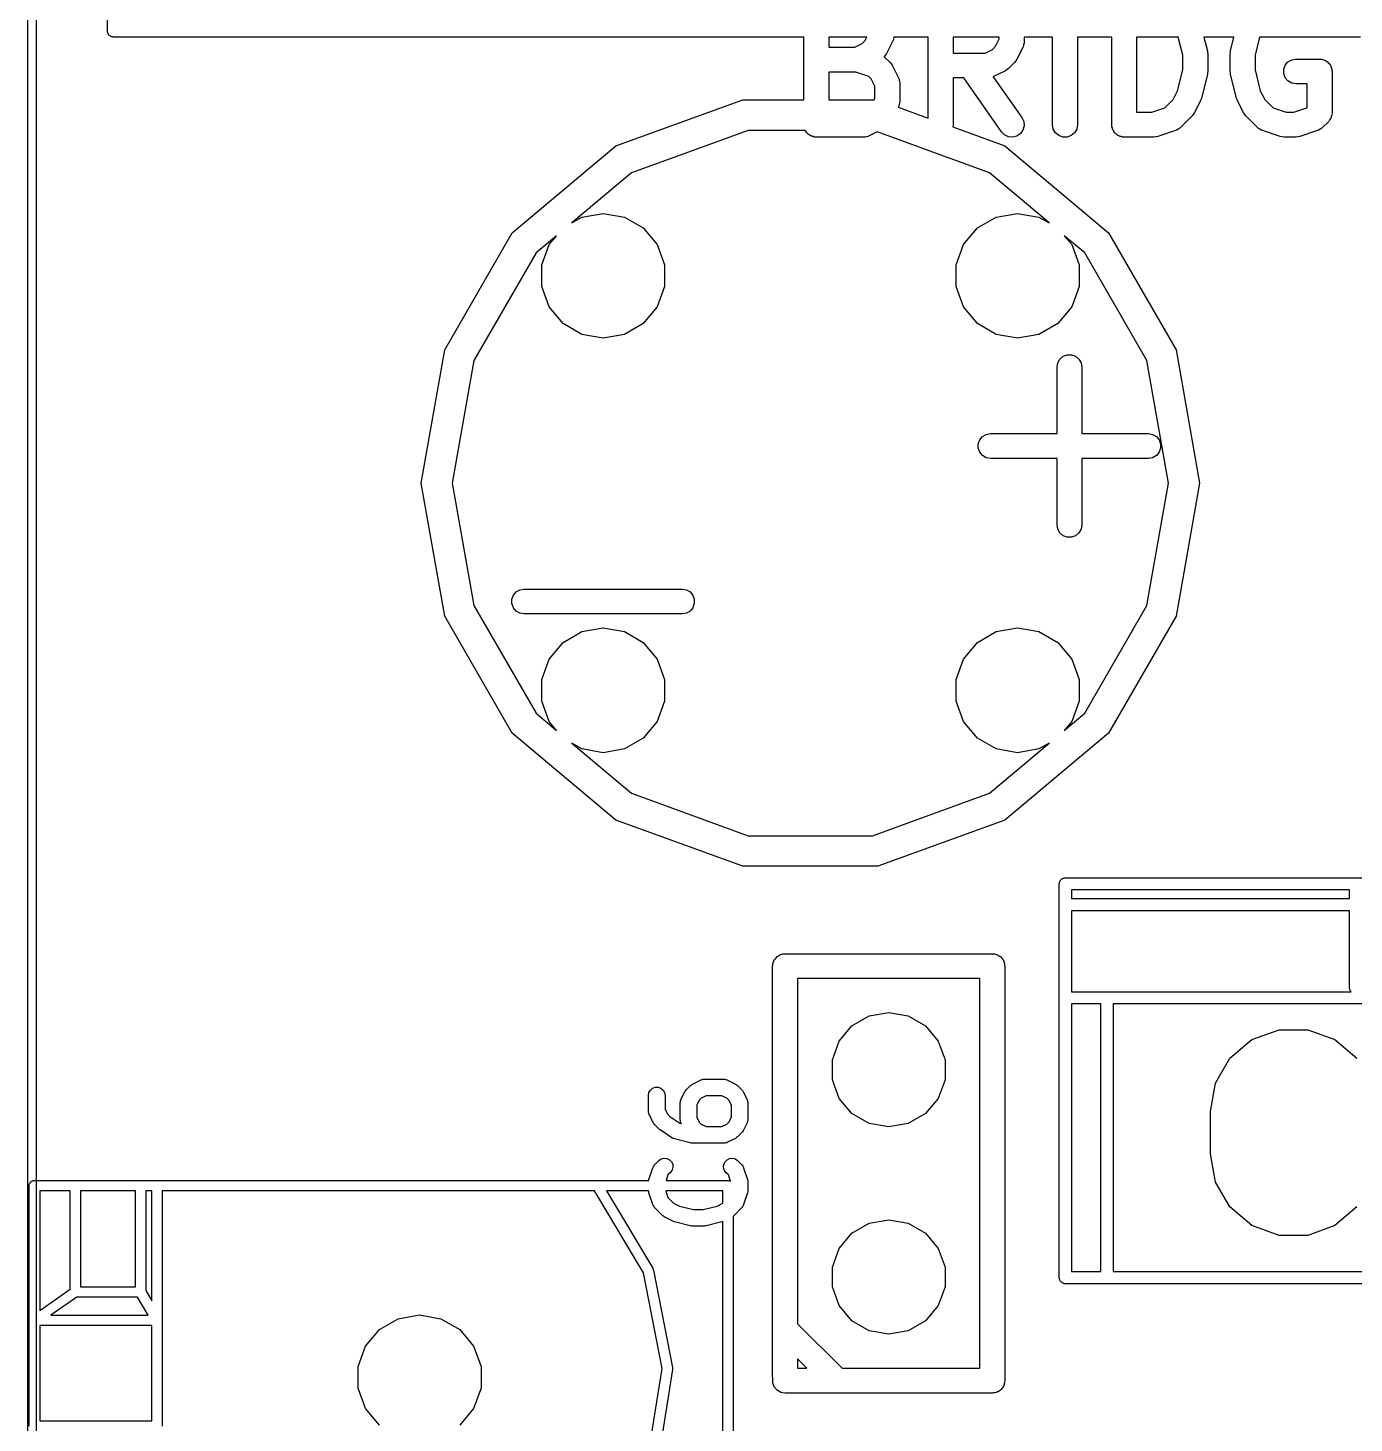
# Model space of a CAD drawing. Extents: x 10 to 287, y -200 to -10.
# Drawn here: x 74.45 to 90.7, y -90.06 to -72.96 of the extents above; entities that cross this region are included whole.
import ezdxf

# ---------------------------------------------------------------- set-up
doc = ezdxf.new("R2010")
doc.units = 0
doc.header["$MEASUREMENT"] = 0
doc.layers.add('BLACK', color=7, linetype='CONTINUOUS')

msp = doc.modelspace()

# ---------------------------------------------------------------- linework, layer by layer
at = {"layer": 'Black'}
for p, q in [((74.45, -130), (74.45, -30)), ((74.55, -30.05), (74.55, -129.95)), ((75.425, -73), (75.425, -58)), ((75.4261, -73.0065), (75.425, -73)), ((75.4261, -73.013), (75.4261, -73.0065)), ((75.4284, -73.0192), (75.4261, -73.013)), ((75.4295, -73.0257), (75.4284, -73.0192)), ((75.4328, -73.0313), (75.4295, -73.0257)), ((75.435, -73.0375), (75.4328, -73.0313)), ((75.4393, -73.0425), (75.435, -73.0375)), ((75.4425, -73.0482), (75.4393, -73.0425)), ((75.4476, -73.0524), (75.4425, -73.0482)), ((75.4518, -73.0575), (75.4476, -73.0524)), ((75.4575, -73.0607), (75.4518, -73.0575)), ((75.4625, -73.065), (75.4575, -73.0607)), ((75.4687, -73.0672), (75.4625, -73.065)), ((75.4743, -73.0705), (75.4687, -73.0672)), ((75.4808, -73.0716), (75.4743, -73.0705)), ((75.487, -73.0739), (75.4808, -73.0716)), ((75.4935, -73.0739), (75.487, -73.0739)), ((75.5, -73.075), (75.4935, -73.0739)), ((83.9602, -73.075), (75.5, -73.075)), ((83.9602, -73.8429), (83.9602, -73.075)), ((84.265, -73.075), (84.265, -73.1987)), ((84.7334, -73.075), (84.265, -73.075)), ((84.5846, -73.1987), (84.6754, -73.1533)), ((84.6754, -73.1533), (84.713, -73.1157)), ((84.713, -73.1157), (84.7334, -73.075)), ((85.0472, -73.129), (84.9746, -73.2742)), ((85.0497, -73.1206), (85.0472, -73.129)), ((85.0541, -73.113), (85.0497, -73.1206)), ((85.0572, -73.0954), (85.0541, -73.113)), ((85.0623, -73.0783), (85.0572, -73.0954)), ((85.0621, -73.075), (85.0623, -73.0783)), ((85.4842, -73.075), (85.0621, -73.075)), ((85.4842, -74.0671), (85.4842, -73.075)), ((85.789, -73.075), (85.789, -73.2713)), ((86.355, -73.075), (85.789, -73.075)), ((86.3096, -73.1883), (86.355, -73.0975)), ((86.355, -73.0975), (86.355, -73.075)), ((86.6537, -73.168), (86.6506, -73.1856)), ((86.6588, -73.1509), (86.6537, -73.168)), ((86.6598, -73.1334), (86.6583, -73.1421)), ((86.6583, -73.1421), (86.6588, -73.1509)), ((87.0082, -73.075), (86.6598, -73.075)), ((86.6598, -73.075), (86.6598, -73.1334)), ((87.0082, -74.1494), (87.0082, -73.075)), ((87.7339, -73.075), (87.313, -73.075)), ((87.313, -73.075), (87.313, -74.1494)), ((87.7339, -74.1494), (87.7339, -73.075)), ((88.0387, -73.075), (88.0387, -73.997)), ((88.5492, -73.075), (88.0387, -73.075)), ((88.6047, -73.2973), (88.5492, -73.075)), ((89.2315, -73.075), (88.8633, -73.075)), ((88.8633, -73.075), (88.905, -73.2416)), ((89.1899, -73.2416), (89.2315, -73.075)), ((89.5457, -73.075), (89.4901, -73.2973)), ((90.7819, -73.075), (89.5457, -73.075)), ((84.265, -73.1987), (84.5846, -73.1987)), ((84.946, -73.3138), (84.9448, -73.315)), ((84.9448, -73.315), (84.946, -73.316)), ((84.96, -73.2938), (84.946, -73.3138)), ((84.946, -73.316), (85.0186, -73.3885)), ((84.9746, -73.2742), (84.96, -73.2938)), ((85.789, -73.2713), (86.1812, -73.2713)), ((86.1812, -73.2713), (86.272, -73.2259)), ((86.272, -73.2259), (86.3096, -73.1883)), ((86.5712, -73.3467), (86.5566, -73.3663)), ((86.6437, -73.2016), (86.5712, -73.3467)), ((86.6462, -73.1932), (86.6437, -73.2016)), ((86.6506, -73.1856), (86.6462, -73.1932)), ((88.6047, -73.4775), (88.6047, -73.2973)), ((88.905, -73.2416), (88.9063, -73.2602)), ((88.9063, -73.2602), (88.9095, -73.2786)), ((88.9095, -73.2786), (88.9095, -73.4963)), ((89.1853, -73.2786), (89.1886, -73.2602)), ((89.1853, -73.4963), (89.1853, -73.2786)), ((89.1886, -73.2602), (89.1899, -73.2416)), ((89.4901, -73.2973), (89.4901, -73.4775)), ((89.9387, -73.3531), (89.9909, -73.3439)), ((89.9909, -73.3439), (90.2811, -73.3439)), ((90.2811, -73.3439), (90.2943, -73.3462)), ((90.2943, -73.3462), (90.3076, -73.3462)), ((90.3076, -73.3462), (90.3201, -73.3508)), ((84.265, -73.5035), (84.265, -73.8429)), ((84.5958, -73.5035), (84.265, -73.5035)), ((84.756, -73.5569), (84.5958, -73.5035)), ((85.0186, -73.3885), (85.0326, -73.4085)), ((85.0326, -73.4085), (85.0472, -73.4281)), ((85.0472, -73.4281), (85.1197, -73.5733)), ((86.4304, -73.4875), (86.2853, -73.56)), ((86.4501, -73.4729), (86.4304, -73.4875)), ((86.47, -73.4589), (86.4501, -73.4729)), ((86.5426, -73.3863), (86.47, -73.4589)), ((86.5566, -73.3663), (86.5426, -73.3863)), ((88.5408, -73.7334), (88.6047, -73.4775)), ((88.9063, -73.5146), (88.905, -73.5332)), ((88.9095, -73.4963), (88.9063, -73.5146)), ((89.1886, -73.5146), (89.1853, -73.4963)), ((89.1899, -73.5332), (89.1886, -73.5146)), ((89.4901, -73.4775), (89.5541, -73.7334)), ((89.8408, -73.4698), (89.8589, -73.4201)), ((89.8408, -73.5228), (89.8408, -73.4698)), ((89.8589, -73.4201), (89.8929, -73.3795)), ((89.8929, -73.3795), (89.9387, -73.3531)), ((90.3201, -73.3508), (90.3333, -73.3531)), ((90.3333, -73.3531), (90.3448, -73.3597)), ((90.3448, -73.3597), (90.3573, -73.3643)), ((90.3573, -73.3643), (90.3676, -73.3729)), ((90.3676, -73.3729), (90.3791, -73.3795)), ((90.3791, -73.3795), (90.3877, -73.3898)), ((90.3877, -73.3898), (90.3979, -73.3983)), ((90.3979, -73.3983), (90.4046, -73.4099)), ((90.4046, -73.4099), (90.4131, -73.4201)), ((90.4131, -73.4201), (90.4177, -73.4326)), ((90.4177, -73.4326), (90.4244, -73.4442)), ((90.4244, -73.4442), (90.4267, -73.4573)), ((90.4267, -73.4573), (90.4312, -73.4698)), ((90.4312, -73.4698), (90.4312, -73.4832)), ((90.4312, -73.4832), (90.4335, -73.4963)), ((90.4335, -73.4963), (90.4335, -74.0043)), ((84.7856, -73.5866), (84.756, -73.5569)), ((84.831, -73.6774), (84.7856, -73.5866)), ((84.831, -73.8232), (84.831, -73.6774)), ((85.1197, -73.5733), (85.1222, -73.5817)), ((85.1222, -73.5817), (85.1266, -73.5893)), ((85.1266, -73.5893), (85.1297, -73.6069)), ((85.1297, -73.6069), (85.1348, -73.624)), ((85.1348, -73.624), (85.1343, -73.6328)), ((85.1343, -73.6328), (85.1358, -73.6414)), ((85.1358, -73.6414), (85.1358, -73.8591)), ((85.9201, -73.5761), (85.789, -73.5761)), ((85.789, -73.5761), (85.789, -74.1494)), ((86.3826, -74.2368), (85.9201, -73.5761)), ((86.2853, -73.56), (86.2816, -73.5611)), ((86.2816, -73.5611), (86.6323, -74.062)), ((88.905, -73.5332), (88.8324, -73.8235)), ((89.2624, -73.8235), (89.1899, -73.5332)), ((89.8589, -73.5725), (89.8408, -73.5228)), ((89.8929, -73.613), (89.8589, -73.5725)), ((89.9387, -73.6395), (89.8929, -73.613)), ((89.9909, -73.6487), (89.9387, -73.6395)), ((90.1287, -73.6487), (89.9909, -73.6487)), ((90.1287, -73.9412), (90.1287, -73.6487)), ((81.6552, -74.4094), (83.2118, -73.8429)), ((83.2118, -73.8429), (83.9602, -73.8429)), ((84.265, -73.8429), (84.8212, -73.8429)), ((84.8212, -73.8429), (84.831, -73.8232)), ((85.1358, -73.8591), (85.1343, -73.8678)), ((88.3845, -73.9437), (88.4867, -73.8414)), ((88.4867, -73.8414), (88.5408, -73.7334)), ((88.8209, -73.8547), (88.7483, -73.9999)), ((88.8256, -73.8387), (88.8209, -73.8547)), ((88.8324, -73.8235), (88.8256, -73.8387)), ((89.2692, -73.8387), (89.2624, -73.8235)), ((89.274, -73.8547), (89.2692, -73.8387)), ((89.3465, -73.9999), (89.274, -73.8547)), ((89.5541, -73.7334), (89.6081, -73.8414)), ((89.6081, -73.8414), (89.7103, -73.9437)), ((85.1197, -73.9273), (85.1167, -73.9334)), ((85.1167, -73.9334), (85.4842, -74.0671)), ((85.1222, -73.9189), (85.1197, -73.9273)), ((85.1266, -73.9113), (85.1222, -73.9189)), ((85.1297, -73.8937), (85.1266, -73.9113)), ((85.1348, -73.8766), (85.1297, -73.8937)), ((85.1343, -73.8678), (85.1348, -73.8766)), ((88.0387, -73.997), (88.2244, -73.997)), ((88.2244, -73.997), (88.3845, -73.9437)), ((88.7338, -74.0195), (88.7198, -74.0395)), ((88.7483, -73.9999), (88.7338, -74.0195)), ((89.3611, -74.0195), (89.3465, -73.9999)), ((89.3751, -74.0395), (89.3611, -74.0195)), ((89.7103, -73.9437), (89.8704, -73.997)), ((89.8704, -73.997), (89.9661, -73.997)), ((89.9661, -73.997), (90.1262, -73.9437)), ((90.1262, -73.9437), (90.1287, -73.9412)), ((90.433, -74.0176), (90.4278, -74.0368)), ((90.4335, -74.0043), (90.4324, -74.0109)), ((90.4324, -74.0109), (90.433, -74.0176)), ((85.789, -74.1494), (85.7842, -74.1763)), ((85.7842, -74.1763), (86.4248, -74.4094)), ((86.6323, -74.062), (86.6546, -74.11)), ((86.6592, -74.1627), (86.6455, -74.2139)), ((86.6546, -74.11), (86.6592, -74.1627)), ((87.0174, -74.2016), (87.0082, -74.1494)), ((87.0438, -74.2474), (87.0174, -74.2016)), ((87.3038, -74.2016), (87.2773, -74.2474)), ((87.313, -74.1494), (87.3038, -74.2016)), ((87.7362, -74.1626), (87.7339, -74.1494)), ((87.7362, -74.1759), (87.7362, -74.1626)), ((87.7408, -74.1884), (87.7362, -74.1759)), ((87.7431, -74.2016), (87.7408, -74.1884)), ((87.7497, -74.2131), (87.7431, -74.2016)), ((88.5616, -74.1962), (88.5459, -74.2047)), ((88.5674, -74.1897), (88.5616, -74.1962)), ((88.5746, -74.1846), (88.5674, -74.1897)), ((88.7198, -74.0395), (88.5746, -74.1846)), ((89.5202, -74.1846), (89.3751, -74.0395)), ((89.5274, -74.1897), (89.5202, -74.1846)), ((89.5333, -74.1962), (89.5274, -74.1897)), ((89.549, -74.2047), (89.5333, -74.1962)), ((90.3033, -74.1962), (90.2876, -74.2047)), ((90.3091, -74.1897), (90.3033, -74.1962)), ((90.3163, -74.1846), (90.3091, -74.1897)), ((90.3889, -74.112), (90.3163, -74.1846)), ((90.3928, -74.1066), (90.3889, -74.112)), ((90.3979, -74.1022), (90.3928, -74.1066)), ((90.4078, -74.085), (90.3979, -74.1022)), ((90.4193, -74.0687), (90.4078, -74.085)), ((90.421, -74.0622), (90.4193, -74.0687)), ((90.4244, -74.0564), (90.421, -74.0622)), ((90.4278, -74.0368), (90.4244, -74.0564)), ((83.2779, -74.2181), (81.8457, -74.7394)), ((83.9779, -74.2181), (83.2779, -74.2181)), ((83.9806, -74.2256), (83.9779, -74.2181)), ((83.9892, -74.2358), (83.9806, -74.2256)), ((83.9958, -74.2474), (83.9892, -74.2358)), ((84.006, -74.256), (83.9958, -74.2474)), ((84.0146, -74.2662), (84.006, -74.256)), ((84.0262, -74.2728), (84.0146, -74.2662)), ((84.0364, -74.2814), (84.0262, -74.2728)), ((84.0489, -74.286), (84.0364, -74.2814)), ((84.0604, -74.2926), (84.0489, -74.286)), ((84.0736, -74.295), (84.0604, -74.2926)), ((84.0861, -74.2995), (84.0736, -74.295)), ((84.0994, -74.2995), (84.0861, -74.2995)), ((84.1126, -74.3018), (84.0994, -74.2995)), ((84.6931, -74.3018), (84.1126, -74.3018)), ((84.7018, -74.3003), (84.6931, -74.3018)), ((84.7106, -74.3008), (84.7018, -74.3003)), ((84.7277, -74.2957), (84.7106, -74.3008)), ((84.7453, -74.2926), (84.7277, -74.2957)), ((84.7529, -74.2882), (84.7453, -74.2926)), ((84.7613, -74.2857), (84.7529, -74.2882)), ((84.8567, -74.238), (84.7613, -74.2857)), ((86.2343, -74.7394), (84.8567, -74.238)), ((86.42, -74.2743), (86.3826, -74.2368)), ((86.468, -74.2966), (86.42, -74.2743)), ((86.5207, -74.3013), (86.468, -74.2966)), ((86.5718, -74.2876), (86.5207, -74.3013)), ((86.6152, -74.2572), (86.5718, -74.2876)), ((86.6455, -74.2139), (86.6152, -74.2572)), ((87.0844, -74.2814), (87.0438, -74.2474)), ((87.1341, -74.2995), (87.0844, -74.2814)), ((87.187, -74.2995), (87.1341, -74.2995)), ((87.2368, -74.2814), (87.187, -74.2995)), ((87.2773, -74.2474), (87.2368, -74.2814)), ((87.7543, -74.2256), (87.7497, -74.2131)), ((87.7629, -74.2358), (87.7543, -74.2256)), ((87.7695, -74.2474), (87.7629, -74.2358)), ((87.7798, -74.256), (87.7695, -74.2474)), ((87.7883, -74.2662), (87.7798, -74.256)), ((87.7999, -74.2728), (87.7883, -74.2662)), ((87.8101, -74.2814), (87.7999, -74.2728)), ((87.8226, -74.286), (87.8101, -74.2814)), ((87.8342, -74.2926), (87.8226, -74.286)), ((87.8473, -74.295), (87.8342, -74.2926)), ((87.8598, -74.2995), (87.8473, -74.295)), ((87.8732, -74.2995), (87.8598, -74.2995)), ((87.8863, -74.3018), (87.8732, -74.2995)), ((88.2491, -74.3018), (87.8863, -74.3018)), ((88.2732, -74.2976), (88.2491, -74.3018)), ((88.2973, -74.294), (88.2732, -74.2976)), ((88.5151, -74.2214), (88.2973, -74.294)), ((88.5228, -74.2173), (88.5151, -74.2214)), ((88.5313, -74.215), (88.5228, -74.2173)), ((88.5459, -74.2047), (88.5313, -74.215)), ((89.5636, -74.215), (89.549, -74.2047)), ((89.5721, -74.2173), (89.5636, -74.215)), ((89.5798, -74.2214), (89.5721, -74.2173)), ((89.7975, -74.294), (89.5798, -74.2214)), ((89.8217, -74.2976), (89.7975, -74.294)), ((89.8457, -74.3018), (89.8217, -74.2976)), ((89.9909, -74.3018), (89.8457, -74.3018)), ((90.0149, -74.2976), (89.9909, -74.3018)), ((90.0391, -74.294), (90.0149, -74.2976)), ((90.2568, -74.2214), (90.0391, -74.294)), ((90.2645, -74.2173), (90.2568, -74.2214)), ((90.273, -74.215), (90.2645, -74.2173)), ((90.2876, -74.2047), (90.273, -74.215)), ((80.3863, -75.4742), (81.6552, -74.4094)), ((86.4248, -74.4094), (87.6937, -75.4742)), ((81.8457, -74.7394), (81.1154, -75.3522)), ((86.9646, -75.3522), (86.2343, -74.7394)), ((81.1154, -75.3522), (81.2384, -75.2812)), ((81.2384, -75.2812), (81.5, -75.2351)), ((81.5, -75.2351), (81.7616, -75.2812)), ((81.7616, -75.2812), (81.9917, -75.414)), ((86.0883, -75.414), (86.3184, -75.2812)), ((86.3184, -75.2812), (86.58, -75.2351)), ((86.58, -75.2351), (86.8416, -75.2812)), ((86.8416, -75.2812), (86.9646, -75.3522)), ((79.5581, -76.9087), (80.3863, -75.4742)), ((80.9289, -75.5087), (80.6782, -75.7191)), ((80.8376, -75.6175), (80.9289, -75.5087)), ((81.9917, -75.414), (82.1624, -75.6175)), ((85.9176, -75.6175), (86.0883, -75.414)), ((87.4018, -75.7191), (87.1511, -75.5087)), ((87.1511, -75.5087), (87.2424, -75.6175)), ((87.6937, -75.4742), (88.5219, -76.9087)), ((80.6782, -75.7191), (79.9161, -77.039)), ((80.7467, -75.8672), (80.8376, -75.6175)), ((82.1624, -75.6175), (82.2533, -75.8672)), ((85.8267, -75.8672), (85.9176, -75.6175)), ((87.2424, -75.6175), (87.3333, -75.8672)), ((88.1639, -77.039), (87.4018, -75.7191)), ((80.7467, -76.1328), (80.7467, -75.8672)), ((82.2533, -75.8672), (82.2533, -76.1328)), ((85.8267, -76.1328), (85.8267, -75.8672)), ((87.3333, -75.8672), (87.3333, -76.1328)), ((80.8376, -76.3825), (80.7467, -76.1328)), ((82.2533, -76.1328), (82.1624, -76.3825)), ((85.9176, -76.3825), (85.8267, -76.1328)), ((87.3333, -76.1328), (87.2424, -76.3825)), ((81.0083, -76.586), (80.8376, -76.3825)), ((82.1624, -76.3825), (81.9917, -76.586)), ((86.0883, -76.586), (85.9176, -76.3825)), ((87.2424, -76.3825), (87.0717, -76.586)), ((81.2384, -76.7188), (81.0083, -76.586)), ((81.9917, -76.586), (81.7616, -76.7188)), ((86.3184, -76.7188), (86.0883, -76.586)), ((87.0717, -76.586), (86.8416, -76.7188)), ((81.5, -76.7649), (81.2384, -76.7188)), ((81.7616, -76.7188), (81.5, -76.7649)), ((86.58, -76.7649), (86.3184, -76.7188)), ((86.8416, -76.7188), (86.58, -76.7649)), ((79.2704, -78.54), (79.5581, -76.9087)), ((88.5219, -76.9087), (88.8096, -78.54)), ((79.9161, -77.039), (79.6514, -78.54)), ((87.0626, -77.1188), (87.0718, -77.0667)), ((87.0718, -77.0667), (87.0983, -77.0208)), ((87.0983, -77.0208), (87.1388, -76.9868)), ((87.1388, -76.9868), (87.1885, -76.9687)), ((87.1885, -76.9687), (87.2415, -76.9687)), ((87.2415, -76.9687), (87.2912, -76.9868)), ((87.2912, -76.9868), (87.3317, -77.0208)), ((87.3317, -77.0208), (87.3582, -77.0667)), ((87.3582, -77.0667), (87.3674, -77.1188)), ((88.4286, -78.54), (88.1639, -77.039)), ((87.0626, -77.934), (87.0626, -77.1188)), ((87.3674, -77.1188), (87.3674, -77.934)), ((86.1494, -77.9697), (86.1953, -77.9432)), ((86.1953, -77.9432), (86.2474, -77.934)), ((86.2474, -77.934), (87.0626, -77.934)), ((87.3674, -77.934), (88.1826, -77.934)), ((88.1826, -77.934), (88.2347, -77.9432)), ((88.2347, -77.9432), (88.2806, -77.9697)), ((86.0973, -78.06), (86.1154, -78.0102)), ((86.0973, -78.1129), (86.0973, -78.06)), ((86.1154, -78.1626), (86.0973, -78.1129)), ((86.1154, -78.0102), (86.1494, -77.9697)), ((88.2806, -77.9697), (88.3146, -78.0102)), ((88.3146, -78.0102), (88.3327, -78.06)), ((88.3327, -78.1129), (88.3146, -78.1626)), ((88.3327, -78.06), (88.3327, -78.1129)), ((86.1494, -78.2032), (86.1154, -78.1626)), ((86.1953, -78.2296), (86.1494, -78.2032)), ((86.2474, -78.2388), (86.1953, -78.2296)), ((87.0626, -78.2388), (86.2474, -78.2388)), ((87.0626, -79.054), (87.0626, -78.2388)), ((88.1826, -78.2388), (87.3674, -78.2388)), ((87.3674, -78.2388), (87.3674, -79.054)), ((88.2347, -78.2296), (88.1826, -78.2388)), ((88.2806, -78.2032), (88.2347, -78.2296)), ((88.3146, -78.1626), (88.2806, -78.2032)), ((79.5581, -80.1713), (79.2704, -78.54)), ((79.6514, -78.54), (79.9161, -80.041)), ((88.1639, -80.041), (88.4286, -78.54)), ((88.8096, -78.54), (88.5219, -80.1713)), ((87.0718, -79.1062), (87.0626, -79.054)), ((87.0983, -79.152), (87.0718, -79.1062)), ((87.1388, -79.186), (87.0983, -79.152)), ((87.3317, -79.152), (87.2912, -79.186)), ((87.3582, -79.1062), (87.3317, -79.152)), ((87.3674, -79.054), (87.3582, -79.1062)), ((87.1885, -79.2041), (87.1388, -79.186)), ((87.2415, -79.2041), (87.1885, -79.2041)), ((87.2912, -79.186), (87.2415, -79.2041)), ((80.4803, -79.8482), (80.5324, -79.839)), ((80.5324, -79.839), (82.4676, -79.839)), ((82.4676, -79.839), (82.5197, -79.8482)), ((80.3823, -79.965), (80.4004, -79.9152)), ((80.3823, -80.0179), (80.3823, -79.965)), ((80.4004, -79.9152), (80.4344, -79.8747)), ((80.4344, -79.8747), (80.4803, -79.8482)), ((82.5197, -79.8482), (82.5656, -79.8747)), ((82.5656, -79.8747), (82.5996, -79.9152)), ((82.5996, -79.9152), (82.6177, -79.965)), ((82.6177, -79.965), (82.6177, -80.0179)), ((80.3863, -81.6058), (79.5581, -80.1713)), ((79.9161, -80.041), (80.6782, -81.3609)), ((80.4004, -80.0676), (80.3823, -80.0179)), ((80.4344, -80.1082), (80.4004, -80.0676)), ((80.4803, -80.1346), (80.4344, -80.1082)), ((80.5324, -80.1438), (80.4803, -80.1346)), ((82.4676, -80.1438), (80.5324, -80.1438)), ((82.5197, -80.1346), (82.4676, -80.1438)), ((82.5656, -80.1082), (82.5197, -80.1346)), ((82.5996, -80.0676), (82.5656, -80.1082)), ((82.6177, -80.0179), (82.5996, -80.0676)), ((87.4018, -81.3609), (88.1639, -80.041)), ((88.5219, -80.1713), (87.6937, -81.6058)), ((81.2384, -80.3612), (81.5, -80.3151)), ((81.5, -80.3151), (81.7616, -80.3612)), ((86.3184, -80.3612), (86.58, -80.3151)), ((86.58, -80.3151), (86.8416, -80.3612)), ((80.8376, -80.6975), (81.0083, -80.494)), ((81.0083, -80.494), (81.2384, -80.3612)), ((81.7616, -80.3612), (81.9917, -80.494)), ((81.9917, -80.494), (82.1624, -80.6975)), ((85.9176, -80.6975), (86.0883, -80.494)), ((86.0883, -80.494), (86.3184, -80.3612)), ((86.8416, -80.3612), (87.0717, -80.494)), ((87.0717, -80.494), (87.2424, -80.6975)), ((80.7467, -80.9472), (80.8376, -80.6975)), ((82.1624, -80.6975), (82.2533, -80.9472)), ((85.8267, -80.9472), (85.9176, -80.6975)), ((87.2424, -80.6975), (87.3333, -80.9472)), ((80.7467, -81.2128), (80.7467, -80.9472)), ((82.2533, -80.9472), (82.2533, -81.2128)), ((85.8267, -81.2128), (85.8267, -80.9472)), ((87.3333, -80.9472), (87.3333, -81.2128)), ((80.8376, -81.4625), (80.7467, -81.2128)), ((82.2533, -81.2128), (82.1624, -81.4625)), ((85.9176, -81.4625), (85.8267, -81.2128)), ((87.3333, -81.2128), (87.2424, -81.4625)), ((80.6782, -81.3609), (80.9289, -81.5713)), ((87.1511, -81.5713), (87.4018, -81.3609)), ((80.9289, -81.5713), (80.8376, -81.4625)), ((82.1624, -81.4625), (81.9917, -81.666)), ((86.0883, -81.666), (85.9176, -81.4625)), ((87.2424, -81.4625), (87.1511, -81.5713)), ((81.6552, -82.6706), (80.3863, -81.6058)), ((81.9917, -81.666), (81.7616, -81.7988)), ((86.3184, -81.7988), (86.0883, -81.666)), ((87.6937, -81.6058), (86.4248, -82.6706)), ((81.2384, -81.7988), (81.1154, -81.7278)), ((81.1154, -81.7278), (81.8457, -82.3406)), ((81.5, -81.8449), (81.2384, -81.7988)), ((81.7616, -81.7988), (81.5, -81.8449)), ((86.2343, -82.3406), (86.9646, -81.7278)), ((86.58, -81.8449), (86.3184, -81.7988)), ((86.8416, -81.7988), (86.58, -81.8449)), ((86.9646, -81.7278), (86.8416, -81.7988)), ((81.8457, -82.3406), (83.2779, -82.8619)), ((84.8021, -82.8619), (86.2343, -82.3406)), ((83.2118, -83.2371), (81.6552, -82.6706)), ((86.4248, -82.6706), (84.8682, -83.2371)), ((83.2779, -82.8619), (84.8021, -82.8619)), ((84.8682, -83.2371), (83.2118, -83.2371)), ((87.0921, -83.439), (87.0944, -83.4328)), ((87.0944, -83.4328), (87.0955, -83.4263)), ((87.0955, -83.4263), (87.0988, -83.4207)), ((87.0988, -83.4207), (87.101, -83.4145)), ((87.101, -83.4145), (87.1053, -83.4095)), ((87.1053, -83.4095), (87.1085, -83.4038)), ((87.1085, -83.4038), (87.1136, -83.3996)), ((87.1136, -83.3996), (87.1178, -83.3945)), ((87.1178, -83.3945), (87.1235, -83.3913)), ((87.1235, -83.3913), (87.1285, -83.387)), ((87.1285, -83.387), (87.1347, -83.3848)), ((87.1347, -83.3848), (87.1403, -83.3815)), ((87.1403, -83.3815), (87.1468, -83.3804)), ((87.1468, -83.3804), (87.153, -83.3781)), ((87.153, -83.3781), (87.1595, -83.3781)), ((87.1595, -83.3781), (87.166, -83.377)), ((87.166, -83.377), (97.834, -83.377)), ((87.091, -83.452), (87.0921, -83.4455)), ((87.091, -88.278), (87.091, -83.452)), ((87.0921, -83.4455), (87.0921, -83.439)), ((87.241, -83.527), (87.241, -83.631)), ((90.647, -83.527), (87.241, -83.527)), ((90.647, -83.631), (90.647, -83.527)), ((87.241, -83.631), (90.647, -83.631)), ((87.241, -83.781), (87.241, -84.774)), ((90.647, -83.781), (87.241, -83.781)), ((90.647, -84.722), (90.647, -83.781)), ((83.5776, -84.46), (83.5799, -84.4469)), ((83.5776, -89.4892), (83.5776, -84.46)), ((83.5799, -84.4335), (83.5845, -84.421)), ((83.5799, -84.4469), (83.5799, -84.4335)), ((83.5845, -84.421), (83.5868, -84.4079)), ((83.5868, -84.4079), (83.5935, -84.3963)), ((83.5935, -84.3963), (83.598, -84.3838)), ((83.598, -84.3838), (83.6066, -84.3736)), ((83.6066, -84.3736), (83.6133, -84.362)), ((83.6133, -84.362), (83.6235, -84.3535)), ((83.6235, -84.3535), (83.632, -84.3433)), ((83.632, -84.3433), (83.6436, -84.3366)), ((83.6436, -84.3366), (83.6538, -84.328)), ((83.6538, -84.328), (83.6663, -84.3235)), ((83.6663, -84.3235), (83.6779, -84.3168)), ((83.6779, -84.3168), (83.691, -84.3145)), ((83.691, -84.3145), (83.7035, -84.3099)), ((83.7035, -84.3099), (83.7169, -84.3099)), ((83.7169, -84.3099), (83.73, -84.3076)), ((83.73, -84.3076), (86.27, -84.3076)), ((86.27, -84.3076), (86.2831, -84.3099)), ((86.2831, -84.3099), (86.2965, -84.3099)), ((86.2965, -84.3099), (86.309, -84.3145)), ((86.309, -84.3145), (86.3221, -84.3168)), ((86.3221, -84.3168), (86.3337, -84.3235)), ((86.3337, -84.3235), (86.3462, -84.328)), ((86.3462, -84.328), (86.3564, -84.3366)), ((86.3564, -84.3366), (86.368, -84.3433)), ((86.368, -84.3433), (86.3765, -84.3535)), ((86.3765, -84.3535), (86.3867, -84.362)), ((86.3867, -84.362), (86.3934, -84.3736)), ((86.3934, -84.3736), (86.402, -84.3838)), ((86.402, -84.3838), (86.4065, -84.3963)), ((86.4065, -84.3963), (86.4132, -84.4079)), ((86.4132, -84.4079), (86.4155, -84.421)), ((86.4155, -84.421), (86.4201, -84.4335)), ((86.4201, -84.4335), (86.4201, -84.4469)), ((86.4201, -84.4469), (86.4224, -84.46)), ((86.4224, -84.46), (86.4224, -89.54)), ((83.8824, -84.6124), (83.8824, -88.8419)), ((86.1176, -84.6124), (83.8824, -84.6124)), ((86.1176, -89.3876), (86.1176, -84.6124)), ((87.241, -84.774), (90.6691, -84.774)), ((90.6515, -84.7477), (90.647, -84.722)), ((90.6645, -84.7702), (90.6515, -84.7477)), ((90.6691, -84.774), (90.6645, -84.7702)), ((87.241, -84.924), (87.241, -88.203)), ((87.599, -84.924), (87.241, -84.924)), ((87.599, -88.203), (87.599, -84.924)), ((87.749, -84.924), (87.749, -88.203)), ((97.251, -84.924), (87.749, -84.924)), ((84.5493, -85.1929), (84.7602, -85.0711)), ((84.7602, -85.0711), (85, -85.0288)), ((85, -85.0288), (85.2398, -85.0711)), ((85.2398, -85.0711), (85.4507, -85.1929)), ((84.3928, -85.3794), (84.5493, -85.1929)), ((85.4507, -85.1929), (85.6072, -85.3794)), ((89.452, -85.3613), (89.7836, -85.2406)), ((89.7836, -85.2406), (90.1364, -85.2406)), ((90.1364, -85.2406), (90.468, -85.3613)), ((84.3095, -85.6082), (84.3928, -85.3794)), ((85.6072, -85.3794), (85.6905, -85.6082)), ((89.1817, -85.5881), (89.452, -85.3613)), ((90.468, -85.3613), (90.7383, -85.5881)), ((84.3095, -85.8518), (84.3095, -85.6082)), ((85.6905, -85.6082), (85.6905, -85.8518)), ((89.0053, -85.8937), (89.1817, -85.5881)), ((82.0621, -86.0097), (82.0798, -85.9792)), ((82.0798, -85.9792), (82.1068, -85.9565)), ((82.1068, -85.9565), (82.14, -85.9444)), ((82.14, -85.9444), (82.1753, -85.9444)), ((82.1753, -85.9444), (82.2084, -85.9565)), ((82.2084, -85.9565), (82.2354, -85.9792)), ((82.2354, -85.9792), (82.2531, -86.0097)), ((82.4538, -86.0958), (82.5022, -85.999)), ((82.5022, -85.999), (82.5119, -85.986)), ((82.5119, -85.986), (82.5212, -85.9726)), ((82.5212, -85.9726), (82.5696, -85.9243)), ((82.5696, -85.9243), (82.5829, -85.9149)), ((82.5829, -85.9149), (82.596, -85.9052)), ((82.596, -85.9052), (82.6928, -85.8568)), ((82.6928, -85.8568), (82.6984, -85.8552)), ((82.6984, -85.8552), (82.7034, -85.8522)), ((82.7034, -85.8522), (82.7152, -85.8502)), ((82.7152, -85.8502), (82.7266, -85.8468)), ((82.7266, -85.8468), (82.7324, -85.8471)), ((82.7324, -85.8471), (82.7382, -85.8461)), ((82.7382, -85.8461), (82.9801, -85.8461)), ((82.9801, -85.8461), (82.9859, -85.8471)), ((82.9859, -85.8471), (82.9917, -85.8468)), ((82.9917, -85.8468), (83.0031, -85.8502)), ((83.0031, -85.8502), (83.0148, -85.8522)), ((83.0148, -85.8522), (83.0199, -85.8552)), ((83.0199, -85.8552), (83.0255, -85.8568)), ((83.0255, -85.8568), (83.1223, -85.9052)), ((83.1223, -85.9052), (83.1354, -85.9149)), ((83.1354, -85.9149), (83.1487, -85.9243)), ((83.1487, -85.9243), (83.1971, -85.9726)), ((83.1971, -85.9726), (83.2064, -85.986)), ((83.2064, -85.986), (83.2161, -85.999)), ((83.2161, -85.999), (83.2645, -86.0958)), ((84.3928, -86.0806), (84.3095, -85.8518)), ((85.6905, -85.8518), (85.6072, -86.0806)), ((88.944, -86.2411), (89.0053, -85.8937)), ((82.056, -86.0445), (82.0621, -86.0097)), ((82.056, -86.238), (82.056, -86.0445)), ((82.2531, -86.0097), (82.2592, -86.0445)), ((82.2592, -86.0445), (82.2592, -86.214)), ((82.4431, -86.1412), (82.4441, -86.1355)), ((82.4431, -86.3348), (82.4431, -86.1412)), ((82.4437, -86.1296), (82.4471, -86.1182)), ((82.4441, -86.1355), (82.4437, -86.1296)), ((82.4471, -86.1182), (82.4492, -86.1065)), ((82.4492, -86.1065), (82.4521, -86.1014)), ((82.4521, -86.1014), (82.4538, -86.0958)), ((82.6765, -86.1047), (82.6463, -86.1652)), ((82.6463, -86.1652), (82.6463, -86.3108)), ((82.7016, -86.0796), (82.6765, -86.1047)), ((82.7622, -86.0493), (82.7016, -86.0796)), ((82.9561, -86.0493), (82.7622, -86.0493)), ((83.0167, -86.0796), (82.9561, -86.0493)), ((83.0417, -86.1047), (83.0167, -86.0796)), ((83.072, -86.1652), (83.0417, -86.1047)), ((83.072, -86.3108), (83.072, -86.1652)), ((83.2645, -86.0958), (83.2662, -86.1014)), ((83.2662, -86.1014), (83.2691, -86.1065)), ((83.2691, -86.1065), (83.2712, -86.1182)), ((83.2712, -86.1182), (83.2746, -86.1296)), ((83.2746, -86.1296), (83.2742, -86.1355)), ((83.2742, -86.1355), (83.2752, -86.1412)), ((83.2752, -86.1412), (83.2752, -86.3348)), ((84.5493, -86.2671), (84.3928, -86.0806)), ((85.6072, -86.0806), (85.4507, -86.2671)), ((82.057, -86.2438), (82.056, -86.238)), ((82.0567, -86.2496), (82.057, -86.2438)), ((82.0601, -86.261), (82.0567, -86.2496)), ((82.0621, -86.2727), (82.0601, -86.261)), ((82.0651, -86.2778), (82.0621, -86.2727)), ((82.0667, -86.2834), (82.0651, -86.2778)), ((82.1151, -86.3802), (82.0667, -86.2834)), ((82.2592, -86.214), (82.2895, -86.2746)), ((82.2895, -86.2746), (82.3191, -86.3042)), ((82.3191, -86.3042), (82.4412, -86.3856)), ((82.4441, -86.3405), (82.4431, -86.3348)), ((82.4437, -86.3464), (82.4441, -86.3405)), ((82.6463, -86.3108), (82.6765, -86.3713)), ((83.0417, -86.3713), (83.072, -86.3108)), ((83.2752, -86.3348), (83.2742, -86.3405)), ((83.2742, -86.3405), (83.2746, -86.3464)), ((84.7602, -86.3889), (84.5493, -86.2671)), ((85.4507, -86.2671), (85.2398, -86.3889)), ((88.944, -86.7589), (88.944, -86.2411)), ((82.1248, -86.3933), (82.1151, -86.3802)), ((82.1342, -86.4066), (82.1248, -86.3933)), ((82.1825, -86.455), (82.1342, -86.4066)), ((82.1908, -86.4607), (82.1825, -86.455)), ((82.198, -86.4677), (82.1908, -86.4607)), ((82.3432, -86.5644), (82.198, -86.4677)), ((82.4412, -86.3856), (82.4587, -86.39)), ((82.4471, -86.3578), (82.4437, -86.3464)), ((82.4492, -86.3695), (82.4471, -86.3578)), ((82.4521, -86.3746), (82.4492, -86.3695)), ((82.4538, -86.3802), (82.4521, -86.3746)), ((82.4587, -86.39), (82.4538, -86.3802)), ((82.6765, -86.3713), (82.7016, -86.3964)), ((82.7016, -86.3964), (82.7622, -86.4267)), ((82.7622, -86.4267), (82.9561, -86.4267)), ((82.9561, -86.4267), (83.0167, -86.3964)), ((83.0167, -86.3964), (83.0417, -86.3713)), ((83.1971, -86.5034), (83.1487, -86.5517)), ((83.2064, -86.49), (83.1971, -86.5034)), ((83.2161, -86.477), (83.2064, -86.49)), ((83.2645, -86.3802), (83.2161, -86.477)), ((83.2662, -86.3746), (83.2645, -86.3802)), ((83.2691, -86.3695), (83.2662, -86.3746)), ((83.2712, -86.3578), (83.2691, -86.3695)), ((83.2746, -86.3464), (83.2712, -86.3578)), ((85, -86.4312), (84.7602, -86.3889)), ((85.2398, -86.3889), (85, -86.4312)), ((82.3591, -86.5714), (82.3432, -86.5644)), ((82.3749, -86.5785), (82.3591, -86.5714)), ((82.5684, -86.6269), (82.3749, -86.5785)), ((82.5808, -86.6277), (82.5684, -86.6269)), ((82.593, -86.6299), (82.5808, -86.6277)), ((82.9801, -86.6299), (82.593, -86.6299)), ((82.9859, -86.6289), (82.9801, -86.6299)), ((82.9917, -86.6292), (82.9859, -86.6289)), ((83.0031, -86.6258), (82.9917, -86.6292)), ((83.0148, -86.6238), (83.0031, -86.6258)), ((83.0199, -86.6208), (83.0148, -86.6238)), ((83.0255, -86.6192), (83.0199, -86.6208)), ((83.1223, -86.5708), (83.0255, -86.6192)), ((83.1354, -86.5611), (83.1223, -86.5708)), ((83.1487, -86.5517), (83.1354, -86.5611)), ((82.1342, -86.8919), (82.1825, -86.8435)), ((82.1825, -86.8435), (82.2114, -86.8233)), ((82.2114, -86.8233), (82.2455, -86.8141)), ((82.2455, -86.8141), (82.2807, -86.8172)), ((82.2807, -86.8172), (82.3127, -86.8321)), ((82.3127, -86.8321), (82.3376, -86.8571)), ((82.9936, -86.8571), (83.0186, -86.8321)), ((83.0186, -86.8321), (83.0506, -86.8172)), ((83.0506, -86.8172), (83.0857, -86.8141)), ((83.0857, -86.8141), (83.1198, -86.8233)), ((83.1198, -86.8233), (83.1487, -86.8435)), ((83.1487, -86.8435), (83.1971, -86.8919)), ((89.0053, -87.1063), (88.944, -86.7589)), ((82.0612, -87.0767), (82.1096, -86.9316)), ((82.1096, -86.9316), (82.1124, -86.9264)), ((82.1124, -86.9264), (82.1139, -86.9208)), ((82.1139, -86.9208), (82.1207, -86.911)), ((82.1207, -86.911), (82.1264, -86.9006)), ((82.1264, -86.9006), (82.1308, -86.8967)), ((82.1308, -86.8967), (82.1342, -86.8919)), ((82.2948, -87.0186), (82.2722, -87.0865)), ((82.3262, -86.9872), (82.2948, -87.0186)), ((82.3465, -86.9583), (82.3262, -86.9872)), ((82.3376, -86.8571), (82.3525, -86.889)), ((82.3556, -86.9242), (82.3465, -86.9583)), ((82.3525, -86.889), (82.3556, -86.9242)), ((82.9756, -86.9242), (82.9787, -86.889)), ((82.9848, -86.9583), (82.9756, -86.9242)), ((82.9787, -86.889), (82.9936, -86.8571)), ((83.005, -86.9872), (82.9848, -86.9583)), ((83.0364, -87.0186), (83.005, -86.9872)), ((83.062, -87.0954), (83.0364, -87.0186)), ((83.1971, -86.8919), (83.2004, -86.8967)), ((83.2004, -86.8967), (83.2048, -86.9006)), ((83.2048, -86.9006), (83.2105, -86.911)), ((83.2105, -86.911), (83.2173, -86.9208)), ((83.2173, -86.9208), (83.2188, -86.9264)), ((83.2188, -86.9264), (83.2216, -86.9316)), ((83.2216, -86.9316), (83.27, -87.0767)), ((74.4675, -87.139), (74.4713, -87.1284)), ((74.4675, -87.161), (74.4675, -87.139)), ((74.4675, -87.1611), (74.4675, -87.161)), ((74.4675, -88.8023), (74.4675, -87.1611)), ((74.4713, -87.1283), (74.4714, -87.1282)), ((74.4713, -87.1284), (74.4713, -87.1283)), ((74.4714, -87.1282), (74.475, -87.1182)), ((74.475, -87.1182), (74.4818, -87.1102)), ((74.4818, -87.1102), (74.4824, -87.1092)), ((74.4824, -87.1092), (74.4832, -87.1084)), ((74.4832, -87.1084), (74.4892, -87.1014)), ((74.4892, -87.1014), (74.4972, -87.0967)), ((74.4972, -87.0967), (74.4993, -87.095)), ((74.4993, -87.095), (74.5018, -87.0941)), ((74.5018, -87.0941), (74.5083, -87.0903)), ((74.5083, -87.0903), (74.5157, -87.089)), ((74.5157, -87.089), (74.52, -87.0875)), ((74.52, -87.0875), (74.5245, -87.0875)), ((74.5245, -87.0875), (74.53, -87.0865)), ((74.53, -87.0865), (82.0598, -87.0865)), ((82.0598, -87.0865), (82.0612, -87.0767)), ((82.2722, -87.0865), (83.03, -87.0865)), ((83.03, -87.0865), (83.0355, -87.0875)), ((83.0355, -87.0875), (83.0409, -87.0875)), ((83.0409, -87.0875), (83.0459, -87.0893)), ((83.0459, -87.0893), (83.0517, -87.0903)), ((83.0517, -87.0903), (83.0568, -87.0933)), ((83.0568, -87.0933), (83.0616, -87.095)), ((83.0616, -87.095), (83.062, -87.0954)), ((83.27, -87.0767), (83.2724, -87.0928)), ((83.2724, -87.0928), (83.2752, -87.1089)), ((83.2752, -87.1089), (83.2752, -87.2056)), ((89.1817, -87.4119), (89.0053, -87.1063)), ((74.5945, -87.2135), (74.5945, -88.6803)), ((74.9679, -87.2135), (74.5945, -87.2135)), ((74.9679, -88.4187), (74.9679, -87.2135)), ((75.0949, -87.2135), (75.0949, -88.3883)), ((75.768, -87.2135), (75.0949, -87.2135)), ((75.768, -88.3883), (75.768, -87.2135)), ((75.895, -87.2135), (75.895, -88.4349)), ((75.9686, -87.2135), (75.895, -87.2135)), ((75.9686, -88.4518), (75.9686, -87.2135)), ((76.0956, -87.2135), (76.0956, -88.4518)), ((81.3929, -87.2135), (76.0956, -87.2135)), ((81.9959, -88.2191), (81.3929, -87.2135)), ((81.541, -87.2135), (82.1105, -88.1634)), ((82.0574, -87.2135), (81.541, -87.2135)), ((82.0588, -87.2217), (82.0574, -87.2135)), ((82.0612, -87.2377), (82.0588, -87.2217)), ((82.1096, -87.3829), (82.0612, -87.2377)), ((82.2673, -87.2135), (82.2948, -87.2959)), ((82.9663, -87.2135), (82.2673, -87.2135)), ((82.2948, -87.2959), (82.3629, -87.364)), ((82.3629, -87.364), (82.435, -87.4)), ((82.8962, -87.4), (82.9663, -87.365)), ((82.9663, -87.365), (82.9663, -87.2135)), ((83.27, -87.2377), (83.2216, -87.3829)), ((83.2724, -87.2217), (83.27, -87.2377)), ((83.2752, -87.2056), (83.2724, -87.2217)), ((82.1124, -87.388), (82.1096, -87.3829)), ((82.1139, -87.3937), (82.1124, -87.388)), ((82.1207, -87.4034), (82.1139, -87.3937)), ((82.1264, -87.4139), (82.1207, -87.4034)), ((82.1308, -87.4178), (82.1264, -87.4139)), ((82.1342, -87.4226), (82.1308, -87.4178)), ((82.2309, -87.5194), (82.1342, -87.4226)), ((82.2443, -87.5287), (82.2309, -87.5194)), ((82.2573, -87.5384), (82.2443, -87.5287)), ((82.3541, -87.5868), (82.2573, -87.5384)), ((82.435, -87.4), (82.6056, -87.4427)), ((82.6056, -87.4427), (82.7257, -87.4427)), ((82.7257, -87.4427), (82.8962, -87.4)), ((83.1003, -87.5194), (83.0933, -87.5243)), ((83.0933, -87.5243), (83.0933, -96.7489)), ((83.1971, -87.4226), (83.1003, -87.5194)), ((83.2004, -87.4178), (83.1971, -87.4226)), ((83.2048, -87.4139), (83.2004, -87.4178)), ((83.2105, -87.4034), (83.2048, -87.4139)), ((83.2173, -87.3937), (83.2105, -87.4034)), ((83.2188, -87.388), (83.2173, -87.3937)), ((83.2216, -87.3829), (83.2188, -87.388)), ((89.452, -87.6387), (89.1817, -87.4119)), ((90.7383, -87.4119), (90.468, -87.6387)), ((82.3647, -87.5899), (82.3541, -87.5868)), ((82.3749, -87.5945), (82.3647, -87.5899)), ((82.5684, -87.6429), (82.3749, -87.5945)), ((82.5808, -87.6437), (82.5684, -87.6429)), ((82.593, -87.6459), (82.5808, -87.6437)), ((82.7382, -87.6459), (82.593, -87.6459)), ((82.7504, -87.6437), (82.7382, -87.6459)), ((82.7628, -87.6429), (82.7504, -87.6437)), ((82.9564, -87.5945), (82.7628, -87.6429)), ((82.9663, -87.59), (82.9564, -87.5945)), ((82.9663, -96.7489), (82.9663, -87.59)), ((84.5493, -87.7329), (84.7602, -87.6111)), ((84.7602, -87.6111), (85, -87.5688)), ((85, -87.5688), (85.2398, -87.6111)), ((85.2398, -87.6111), (85.4507, -87.7329)), ((89.7836, -87.7594), (89.452, -87.6387)), ((90.468, -87.6387), (90.1364, -87.7594)), ((84.3928, -87.9194), (84.5493, -87.7329)), ((85.4507, -87.7329), (85.6072, -87.9194)), ((90.1364, -87.7594), (89.7836, -87.7594)), ((84.3095, -88.1482), (84.3928, -87.9194)), ((85.6072, -87.9194), (85.6905, -88.1482)), ((82.2229, -89.393), (81.9959, -88.2191)), ((82.1105, -88.1634), (82.1151, -88.1752)), ((82.1151, -88.1752), (82.1184, -88.184)), ((82.1184, -88.184), (82.3498, -89.3799)), ((84.3095, -88.3918), (84.3095, -88.1482)), ((85.6905, -88.1482), (85.6905, -88.3918)), ((87.241, -88.203), (87.599, -88.203)), ((87.749, -88.203), (97.251, -88.203)), ((75.0949, -88.3883), (75.768, -88.3883)), ((84.3928, -88.6206), (84.3095, -88.3918)), ((85.6905, -88.3918), (85.6072, -88.6206)), ((87.0921, -88.2845), (87.091, -88.278)), ((87.0921, -88.291), (87.0921, -88.2845)), ((87.0944, -88.2972), (87.0921, -88.291)), ((87.0955, -88.3037), (87.0944, -88.2972)), ((87.0988, -88.3093), (87.0955, -88.3037)), ((87.101, -88.3155), (87.0988, -88.3093)), ((87.1053, -88.3205), (87.101, -88.3155)), ((87.1085, -88.3262), (87.1053, -88.3205)), ((87.1136, -88.3304), (87.1085, -88.3262)), ((87.1178, -88.3355), (87.1136, -88.3304)), ((87.1235, -88.3387), (87.1178, -88.3355)), ((87.1285, -88.343), (87.1235, -88.3387)), ((87.1347, -88.3452), (87.1285, -88.343)), ((87.1403, -88.3485), (87.1347, -88.3452)), ((87.1468, -88.3496), (87.1403, -88.3485)), ((87.153, -88.3519), (87.1468, -88.3496)), ((87.1595, -88.3519), (87.153, -88.3519)), ((87.166, -88.353), (87.1595, -88.3519)), ((97.834, -88.353), (87.166, -88.353)), ((74.5945, -88.6803), (74.9679, -88.4187)), ((75.0514, -88.5153), (74.7323, -88.7388)), ((75.7947, -88.5153), (75.0514, -88.5153)), ((75.9226, -88.7388), (75.7947, -88.5153)), ((75.895, -88.4349), (75.9686, -88.5636)), ((75.9686, -88.5636), (75.9686, -88.4518)), ((76.0956, -88.4518), (76.0956, -88.8023)), ((78.9884, -88.7812), (79.25, -88.7351)), ((79.25, -88.7351), (79.5116, -88.7812)), ((84.5493, -88.8071), (84.3928, -88.6206)), ((85.6072, -88.6206), (85.4507, -88.8071)), ((74.4675, -90.0977), (74.4675, -88.8023)), ((74.5945, -88.8658), (74.5945, -90.0342)), ((75.9686, -88.8658), (74.5945, -88.8658)), ((74.7323, -88.7388), (75.9226, -88.7388)), ((75.9686, -90.0342), (75.9686, -88.8658)), ((76.0956, -88.8023), (76.0956, -90.0977)), ((78.7583, -88.914), (78.9884, -88.7812)), ((79.5116, -88.7812), (79.7417, -88.914)), ((83.8824, -88.8419), (84.4281, -89.3876)), ((84.7602, -88.9289), (84.5493, -88.8071)), ((85.4507, -88.8071), (85.2398, -88.9289)), ((78.5876, -89.1175), (78.7583, -88.914)), ((79.7417, -88.914), (79.9124, -89.1175)), ((85, -88.9712), (84.7602, -88.9289)), ((85.2398, -88.9289), (85, -88.9712)), ((78.4967, -89.3672), (78.5876, -89.1175)), ((79.9124, -89.1175), (80.0033, -89.3672)), ((78.4967, -89.6328), (78.4967, -89.3672)), ((80.0033, -89.3672), (80.0033, -89.6328)), ((82.0348, -90.5739), (82.2229, -89.393)), ((82.3501, -89.402), (82.1585, -90.6049)), ((82.3498, -89.3799), (82.3498, -89.3845)), ((82.3498, -89.3845), (82.3501, -89.402)), ((83.9971, -89.3876), (83.8824, -89.2729)), ((83.8824, -89.2729), (83.8824, -89.3876)), ((83.8824, -89.3876), (83.9971, -89.3876)), ((84.4281, -89.3876), (86.1176, -89.3876)), ((83.5812, -89.5099), (83.5776, -89.4892)), ((83.5799, -89.5135), (83.5812, -89.5099)), ((83.5799, -89.5665), (83.5799, -89.5135)), ((83.598, -89.6162), (83.5799, -89.5665)), ((86.4155, -89.579), (86.4132, -89.5921)), ((86.4201, -89.5665), (86.4155, -89.579)), ((86.4224, -89.54), (86.4201, -89.5531)), ((86.4201, -89.5531), (86.4201, -89.5665)), ((78.5876, -89.8825), (78.4967, -89.6328)), ((80.0033, -89.6328), (79.9124, -89.8825)), ((83.632, -89.6567), (83.598, -89.6162)), ((83.6779, -89.6832), (83.632, -89.6567)), ((83.73, -89.6924), (83.6779, -89.6832)), ((86.27, -89.6924), (83.73, -89.6924)), ((86.2831, -89.6901), (86.27, -89.6924)), ((86.2965, -89.6901), (86.2831, -89.6901)), ((86.309, -89.6855), (86.2965, -89.6901)), ((86.3221, -89.6832), (86.309, -89.6855)), ((86.3337, -89.6765), (86.3221, -89.6832)), ((86.3462, -89.672), (86.3337, -89.6765)), ((86.3564, -89.6634), (86.3462, -89.672)), ((86.368, -89.6567), (86.3564, -89.6634)), ((86.3765, -89.6465), (86.368, -89.6567)), ((86.3867, -89.638), (86.3765, -89.6465)), ((86.3934, -89.6264), (86.3867, -89.638)), ((86.402, -89.6162), (86.3934, -89.6264)), ((86.4065, -89.6037), (86.402, -89.6162)), ((86.4132, -89.5921), (86.4065, -89.6037)), ((78.7583, -90.086), (78.5876, -89.8825)), ((79.9124, -89.8825), (79.7417, -90.086)), ((74.5945, -90.0342), (75.9686, -90.0342))]:
    msp.add_line(p, q, dxfattribs=at)

doc.saveas('drawing.dxf')
